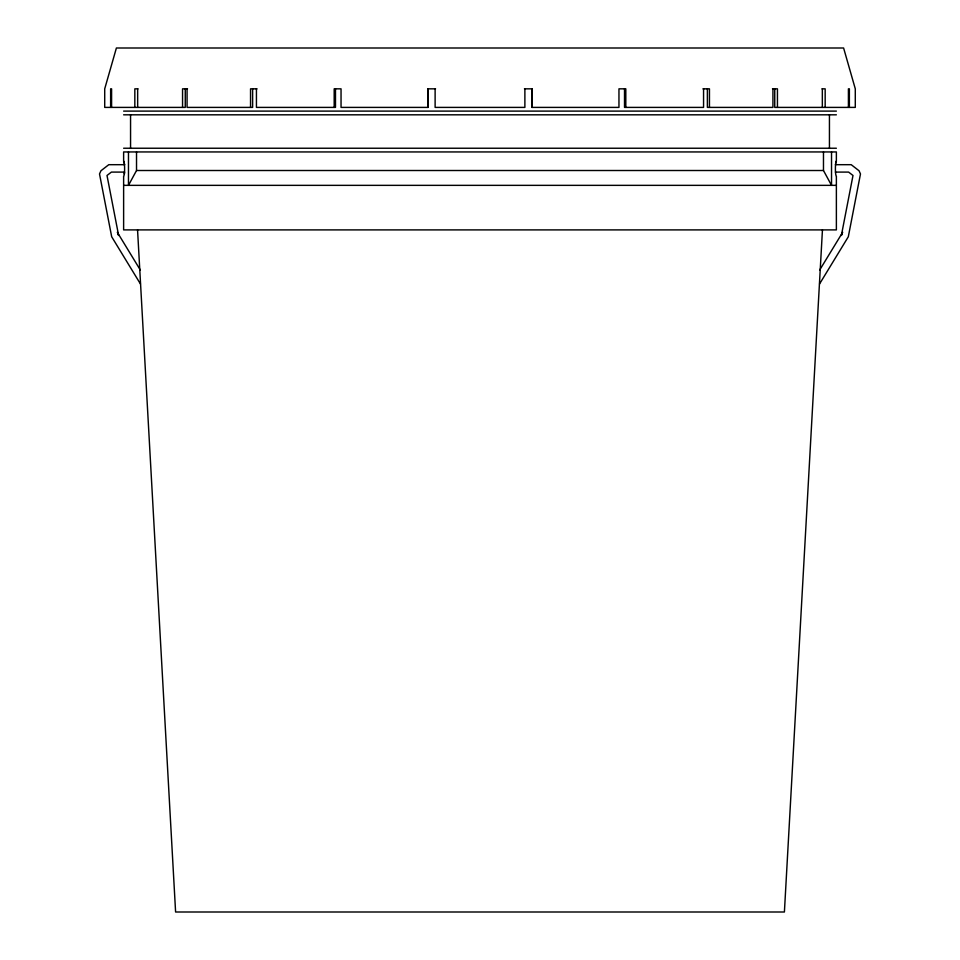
<?xml version="1.0" encoding="UTF-8"?>
<svg xmlns="http://www.w3.org/2000/svg" width="960" height="960" viewBox="0 0 960 960"><rect width="100%" height="100%" fill="white"/><g stroke="black" fill="none" stroke-linecap="round" stroke-linejoin="round"><path stroke-width="1.44" d="M822.444 229.896L784.404 912L175.596 912L137.556 229.896M842.256 233.328L841.368 235.488L852.996 175.488L848.604 172.092L835.404 172.092M136.524 151.944L136.524 170.508L128.472 185.352L128.472 151.944M819.732 269.94L842.7 232.248M819.552 283.956L848.316 236.76L860.484 173.952L859.044 170.76L851.22 164.688L835.368 164.688M137.976 88.836L134.832 88.836L134.832 107.4M187.524 88.836L182.556 88.836L182.556 107.4M257.04 88.836L250.548 88.836L250.548 107.4M435.564 88.836L427.752 88.836L427.752 107.4M524.436 88.836L532.248 88.836L532.248 107.4M702.96 88.836L709.452 88.836L709.452 107.4M772.476 88.836L777.444 88.836L777.444 107.4M822.024 88.836L825.168 88.836L825.168 107.4M123.624 111.108L836.376 111.108M123.624 114.816L836.376 114.816M123.624 148.236L836.376 148.236M124.632 164.688L108.78 164.688L100.956 170.76L99.516 173.952L111.684 236.76L140.448 283.956M136.524 170.508L823.476 170.508L831.528 185.352L831.528 151.944M124.596 172.092L111.396 172.092L107.004 175.488L118.632 235.488L117.744 233.328M123.624 185.352L836.376 185.352M117.3 232.248L140.268 269.94M849.372 107.4L849.372 88.836L848.412 88.836L848.412 107.4M124.32 173.904A7.524 0.984 -90 0 1 123.624 176.076L123.624 229.896L836.376 229.896L836.376 176.076A7.524 0.984 90 0 1 835.68 173.904A7.392 0.96 -90 0 1 835.476 165.84A7.392 0.96 -90 0 1 836.364 161.256L836.376 151.944L123.624 151.944L123.624 161.22A7.524 0.984 -90 0 1 124.536 165.888A7.524 0.984 -90 0 1 124.32 174.096A7.524 0.984 90 0 0 124.476 172.524M829.44 114.816L829.44 148.236M823.476 151.944L823.476 170.508M822.336 88.836L822.336 107.4M774.744 88.836L774.744 107.4L855.288 107.4L855.288 88.836L843.6 48L116.4 48L104.712 88.836L104.712 107.4L185.256 107.4L185.256 88.836M772.932 88.836L772.932 107.4L707.376 107.4L707.376 88.836M703.56 88.836L703.56 107.4L624.516 107.4L624.516 88.836M625.812 107.4L625.812 88.836L618.96 88.836L618.96 107.4L531.804 107.4L531.804 88.836M524.88 88.836L524.88 107.4L435.12 107.4L435.12 88.836M428.196 88.836L428.196 107.4L341.04 107.4L341.04 88.836L334.188 88.836L334.188 107.4M335.484 88.836L335.484 107.4L256.44 107.4L256.44 88.836M252.624 88.836L252.624 107.4L187.068 107.4L187.068 88.836M137.664 88.836L137.664 107.4M130.56 114.816L130.56 148.236M111.588 107.4L111.588 88.836L110.628 88.836L110.628 107.4M123.624 161.22A7.524 0.984 90 0 1 124.476 164.964M835.68 163.392A7.524 0.984 90 0 1 836.376 161.22"/></g></svg>
